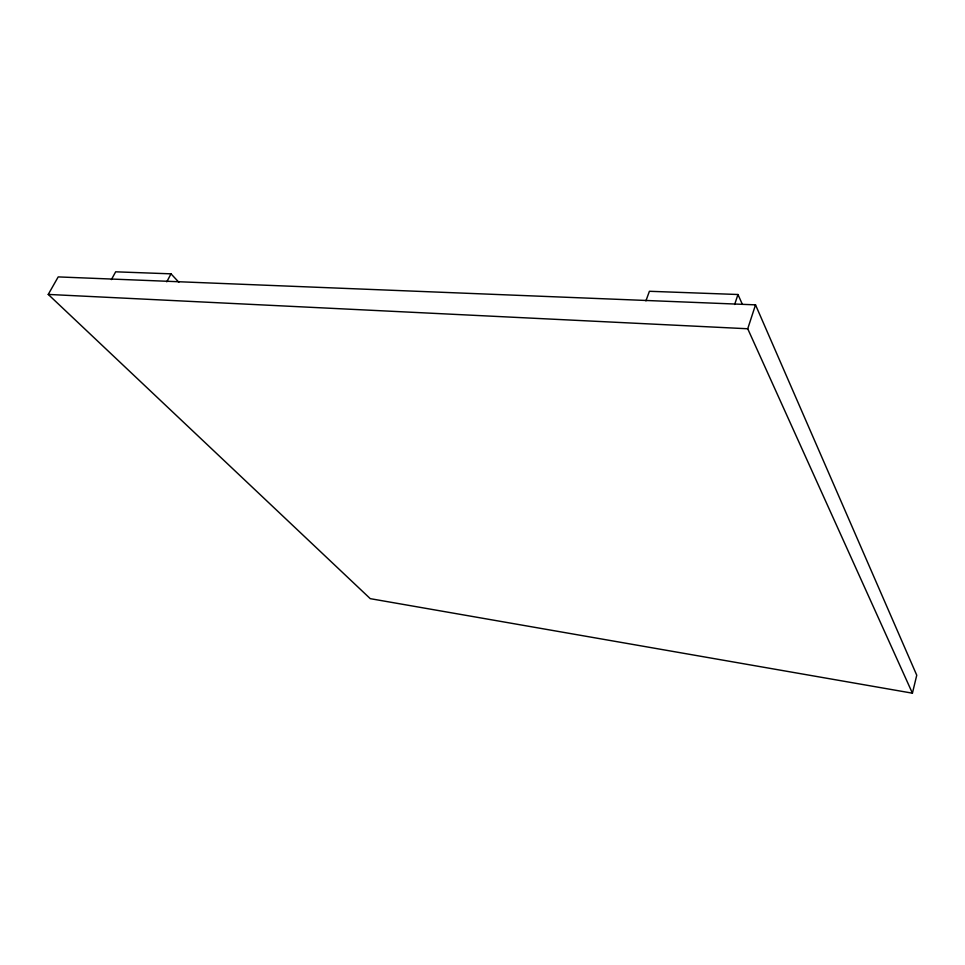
<?xml version="1.0" encoding="UTF-8"?>
<svg xmlns="http://www.w3.org/2000/svg" width="965" height="965" viewBox="0 0 965 965"><rect width="100%" height="100%" fill="white"/><g stroke="black" fill="none" stroke-linecap="round" stroke-linejoin="round"><path stroke-width="1.45" d="M912.42 693.184L916.75 675.223L755.523 304.856L58.202 276.907L48.25 294.422L370.27 598.662L912.42 693.184L747.73 328.763L755.523 304.856M734.654 304.47L737.972 294.506L649.409 291.285L645.911 300.887M166.776 281.828L171.01 273.843L178.851 282.25M111.397 279.597L115.667 271.816L171.01 273.843M48.25 294.422L747.73 328.763M737.972 294.506L742.278 304.144"/></g></svg>
